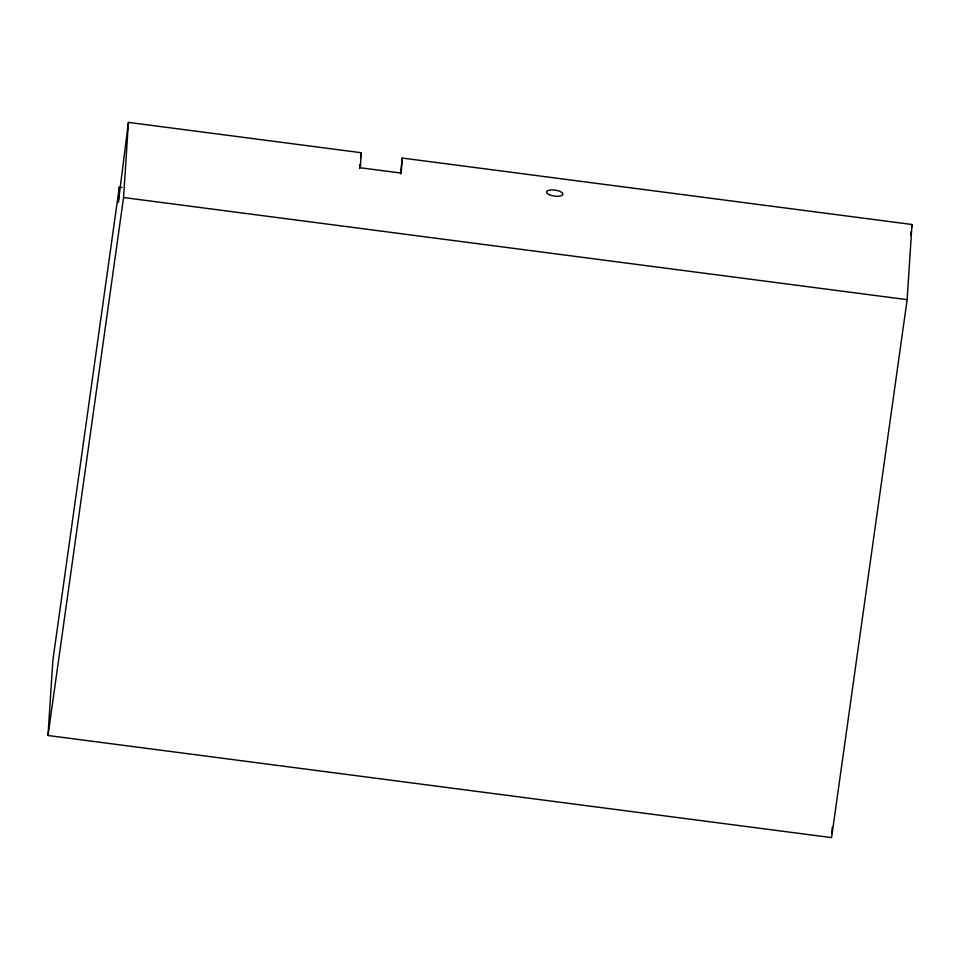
<?xml version="1.0" encoding="UTF-8"?>
<svg xmlns="http://www.w3.org/2000/svg" width="960" height="960" viewBox="0 0 960 960"><rect width="100%" height="100%" fill="white"/><g stroke="black" fill="none" stroke-linecap="round" stroke-linejoin="round"><path stroke-width="1.44" d="M400.608 173.868L402.204 158.052L912 224.496L907.14 299.652L831.576 837.624L48 735.504L52.86 660.348L119.328 187.104L121.92 187.452M119.328 187.104L118.356 202.14L128.424 122.376L361.284 152.724L360.312 167.76L401.232 173.088L402.204 158.052M48 735.504L123.564 197.532L128.424 122.376M359.676 168.54L359.94 164.436M831.864 833.196L832.248 827.304M360.564 157.8L361.284 152.724M910.548 234.864L910.956 231.9M911.58 227.46L912 224.496M123.564 197.532L907.14 299.652M549.048 194.592A8.256 3 8 0 0 562.656 194.772A8.256 3 8 0 0 552.396 189.9A8.256 3 8 0 0 549.048 194.592"/></g></svg>
